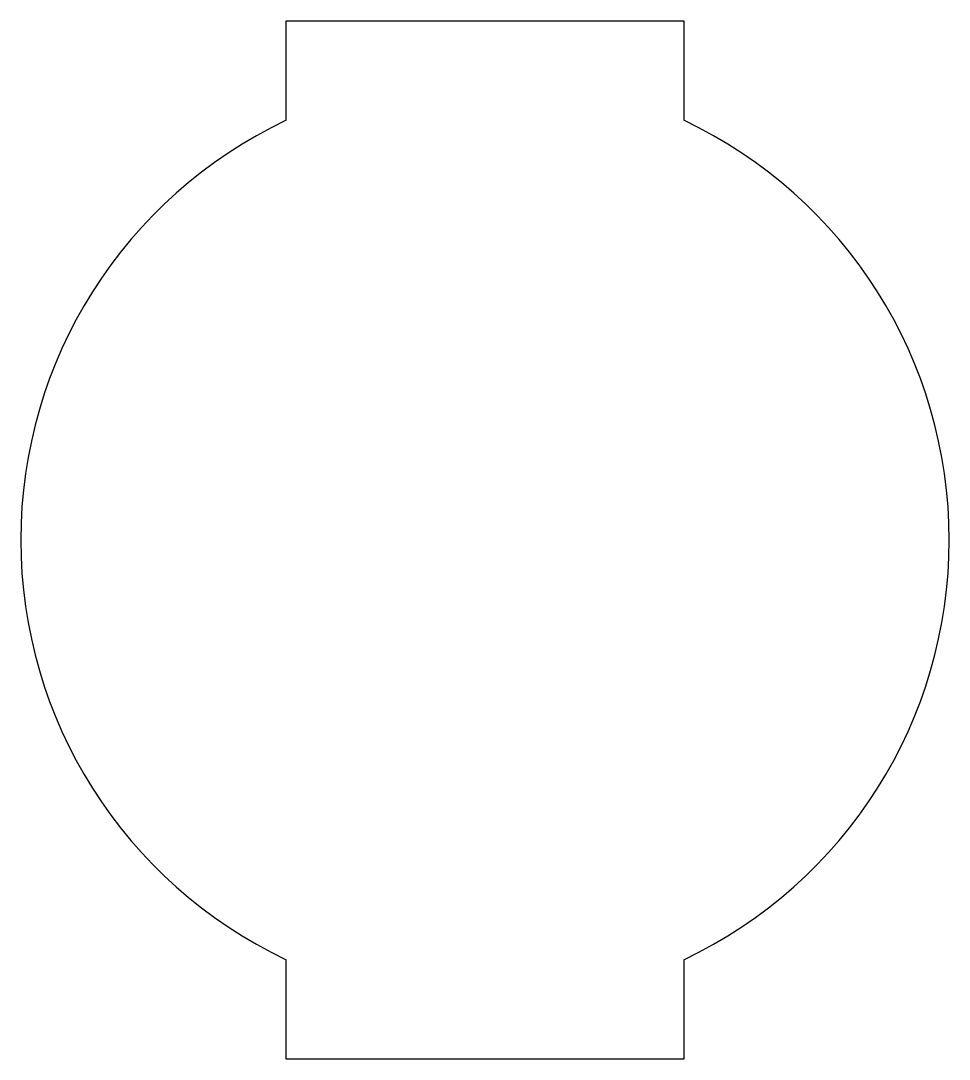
# Model space of a CAD drawing. Header units: millimetres. Extents: x -7 to 7, y -7.8 to 7.8.
import ezdxf

# ---------------------------------------------------------------- set-up
doc = ezdxf.new("R2010")
doc.units = ezdxf.units.MM

msp = doc.modelspace()

# ---------------------------------------------------------------- linework, layer by layer
at = {"color": 7, "linetype": 'Continuous', "lineweight": 25}
for p, q in [((-3, 6.325), (-3, 7.825)), ((-3, 7.825), (3, 7.825)), ((3, 7.825), (3, 6.325)), ((-3, -7.825), (-3, -6.325)), ((3, -6.325), (3, -7.825)), ((3, -7.825), (-3, -7.825))]:
    msp.add_line(p, q, dxfattribs=at)
for start, end in [(115.3769, 244.6231), (295.3769, 64.6231)]:
    msp.add_arc((0, 0), 7, start, end, dxfattribs=at)

doc.saveas('drawing.dxf')
